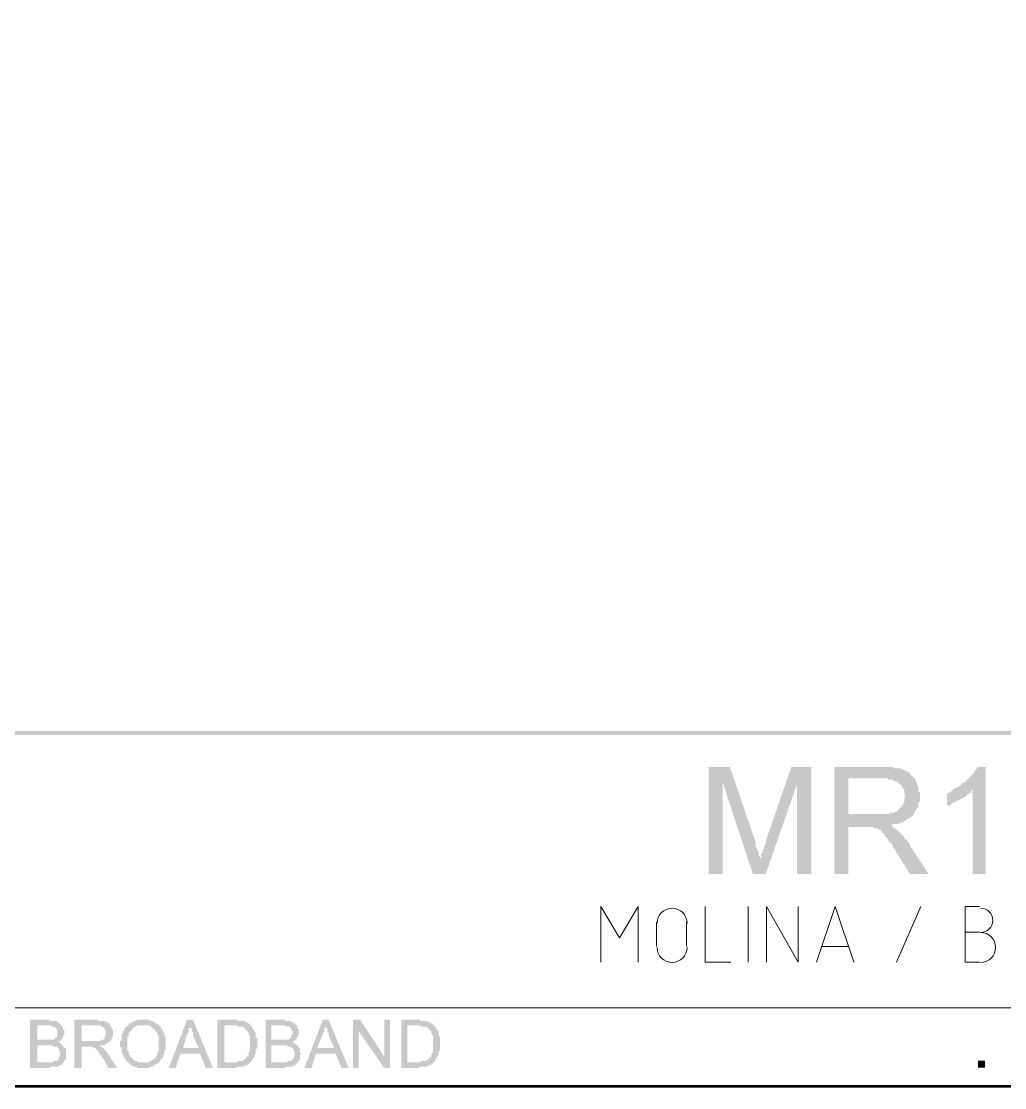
# Model space of a CAD drawing. Header units: millimetres. Extents: x 3.6 to 37.8, y 0.6 to 28.7.
# Drawn here: x 32.094 to 34.965, y 0.595 to 3.71 of the extents above; entities that cross this region are included whole.
import ezdxf

# ---------------------------------------------------------------- set-up
doc = ezdxf.new("R2010")
doc.units = ezdxf.units.MM
doc.layers.add('PDF_0', color=7, linetype='Continuous')

msp = doc.modelspace()

# ---------------------------------------------------------------- hatches: boundary and pattern name
at = {"layer": 'PDF_0', "true_color": 0x808080, "transparency": 33554559}
for points in [[(34.1009, 1.219), (34.1009, 1.5318), (34.1634, 1.5318), (34.2385, 1.3108), (34.2385, 1.3066), (34.2385, 1.2983), (34.2426, 1.2941), (34.2426, 1.2899), (34.2468, 1.2857), (34.2468, 1.2816), (34.2468, 1.2774), (34.2468, 1.2732), (34.251, 1.2691), (34.251, 1.2691), (34.251, 1.2649), (34.251, 1.2649), (34.251, 1.2649), (34.2552, 1.2691), (34.2552, 1.2732), (34.2552, 1.2774), (34.2593, 1.2816), (34.2593, 1.2857), (34.2593, 1.2899), (34.2635, 1.2941), (34.2635, 1.2983), (34.2635, 1.3024), (34.2677, 1.3066), (34.2677, 1.3149), (34.2677, 1.3149), (34.3427, 1.5318), (34.4011, 1.5318), (34.4011, 1.219), (34.3594, 1.219), (34.3594, 1.4817), (34.2677, 1.219), (34.2301, 1.219), (34.1426, 1.4859), (34.1426, 1.219)], [(34.9098, 1.219), (34.8723, 1.219), (34.8723, 1.4651), (34.8682, 1.4609), (34.8682, 1.4567), (34.864, 1.4567), (34.8598, 1.4525), (34.8556, 1.4525), (34.8556, 1.4484), (34.8515, 1.4442), (34.8473, 1.4442), (34.8431, 1.44), (34.839, 1.44), (34.8348, 1.4359), (34.8306, 1.4359), (34.8265, 1.4317), (34.8223, 1.4317), (34.8181, 1.4275), (34.8139, 1.4275), (34.8098, 1.4234), (34.8098, 1.4234), (34.8056, 1.4192), (34.8014, 1.4192), (34.7973, 1.4192), (34.7973, 1.4192), (34.7973, 1.4525), (34.8014, 1.4567), (34.8056, 1.4567), (34.8098, 1.4609), (34.8098, 1.4609), (34.8139, 1.4651), (34.8181, 1.4692), (34.8223, 1.4692), (34.8265, 1.4734), (34.8306, 1.4734), (34.8348, 1.4776), (34.839, 1.4776), (34.839, 1.4817), (34.8431, 1.4859), (34.8473, 1.4859), (34.8515, 1.4901), (34.8515, 1.4901), (34.8556, 1.4942), (34.8598, 1.4984), (34.864, 1.5026), (34.8682, 1.5067), (34.8682, 1.5067), (34.8723, 1.5109), (34.8765, 1.5151), (34.8765, 1.5193), (34.8807, 1.5234), (34.8807, 1.5234), (34.8848, 1.5276), (34.8848, 1.5318), (34.8848, 1.5318), (34.9098, 1.5318)], [(33.0625, 0.6519), (33.0625, 0.7937), (33.0834, 0.7937), (33.1543, 0.6853), (33.1543, 0.7937), (33.171, 0.7937), (33.171, 0.6519), (33.1543, 0.6519), (33.0792, 0.7603), (33.0792, 0.6519)]]:
    msp.add_hatch(color=8, dxfattribs=at).paths.add_polyline_path(points)
h = msp.add_hatch(color=8, dxfattribs=at)
h.paths.add_polyline_path([(34.4678, 1.219), (34.4678, 1.5318), (34.6054, 1.5318), (34.6096, 1.5318), (34.6179, 1.5318), (34.6221, 1.5318), (34.6263, 1.5318), (34.6305, 1.5318), (34.6346, 1.5318), (34.6388, 1.5318), (34.643, 1.5276), (34.6471, 1.5276), (34.6513, 1.5276), (34.6555, 1.5276), (34.6596, 1.5276), (34.6638, 1.5276), (34.668, 1.5234), (34.668, 1.5234), (34.6722, 1.5234), (34.6763, 1.5193), (34.6805, 1.5193), (34.6847, 1.5151), (34.6888, 1.5151), (34.6888, 1.5109), (34.693, 1.5067), (34.6972, 1.5026), (34.6972, 1.5026), (34.7013, 1.4984), (34.7055, 1.4942), (34.7055, 1.4901), (34.7097, 1.4859), (34.7097, 1.4817), (34.7097, 1.4776), (34.7139, 1.4734), (34.7139, 1.4692), (34.7139, 1.4651), (34.7139, 1.4609), (34.718, 1.4567), (34.718, 1.4525), (34.718, 1.4484), (34.718, 1.4484), (34.718, 1.44), (34.718, 1.4359), (34.718, 1.4317), (34.7139, 1.4275), (34.7139, 1.4234), (34.7139, 1.4192), (34.7139, 1.415), (34.7097, 1.4108), (34.7097, 1.4108), (34.7055, 1.4067), (34.7055, 1.4025), (34.7013, 1.3983), (34.7013, 1.3942), (34.6972, 1.39), (34.6972, 1.39), (34.693, 1.3858), (34.6888, 1.3858), (34.6888, 1.3817), (34.6847, 1.3817), (34.6805, 1.3775), (34.6763, 1.3775), (34.6722, 1.3733), (34.6722, 1.3733), (34.668, 1.3691), (34.6638, 1.3691), (34.6596, 1.3691), (34.6555, 1.365), (34.6513, 1.365), (34.6471, 1.365), (34.6388, 1.365), (34.6346, 1.3608), (34.6305, 1.3608), (34.6305, 1.3608), (34.6346, 1.3608), (34.6388, 1.3566), (34.643, 1.3525), (34.6471, 1.3525), (34.6471, 1.3483), (34.6513, 1.3483), (34.6555, 1.3441), (34.6555, 1.3441), (34.6596, 1.34), (34.6638, 1.3358), (34.6638, 1.3358), (34.668, 1.3316), (34.6722, 1.3274), (34.6722, 1.3233), (34.6763, 1.3191), (34.6805, 1.3191), (34.6805, 1.3149), (34.6847, 1.3108), (34.6888, 1.3066), (34.6888, 1.3024), (34.743, 1.219), (34.6888, 1.219), (34.6471, 1.2857), (34.6471, 1.2899), (34.643, 1.2941), (34.6388, 1.2983), (34.6388, 1.3024), (34.6346, 1.3066), (34.6346, 1.3108), (34.6305, 1.3108), (34.6263, 1.3149), (34.6263, 1.3191), (34.6221, 1.3233), (34.6221, 1.3233), (34.6179, 1.3274), (34.6179, 1.3274), (34.6138, 1.3316), (34.6138, 1.3358), (34.6096, 1.34), (34.6054, 1.34), (34.6054, 1.3441), (34.6013, 1.3483), (34.5971, 1.3483), (34.5929, 1.3525), (34.5888, 1.3525), (34.5846, 1.3525), (34.5804, 1.3566), (34.5804, 1.3566), (34.5762, 1.3566), (34.5721, 1.3566), (34.5679, 1.3566), (34.5637, 1.3566), (34.5596, 1.3566), (34.5554, 1.3566), (34.5095, 1.3566), (34.5095, 1.219)], flags=0)
h.paths.add_polyline_path([(34.5095, 1.3942), (34.5971, 1.3942), (34.6013, 1.3942), (34.6096, 1.3942), (34.6138, 1.3942), (34.6179, 1.3942), (34.6221, 1.3942), (34.6263, 1.3942), (34.6305, 1.3983), (34.6346, 1.3983), (34.6388, 1.3983), (34.6388, 1.3983), (34.643, 1.3983), (34.6471, 1.4025), (34.6513, 1.4025), (34.6555, 1.4067), (34.6555, 1.4067), (34.6596, 1.4108), (34.6638, 1.415), (34.6638, 1.4192), (34.668, 1.4192), (34.668, 1.4234), (34.6722, 1.4275), (34.6722, 1.4317), (34.6722, 1.4359), (34.6722, 1.44), (34.6722, 1.4442), (34.6763, 1.4484), (34.6722, 1.4525), (34.6722, 1.4567), (34.6722, 1.4609), (34.6722, 1.4651), (34.668, 1.4692), (34.668, 1.4692), (34.668, 1.4734), (34.6638, 1.4776), (34.6596, 1.4817), (34.6596, 1.4817), (34.6555, 1.4859), (34.6513, 1.4859), (34.6513, 1.4901), (34.6471, 1.4901), (34.643, 1.4901), (34.6388, 1.4942), (34.6346, 1.4942), (34.6305, 1.4942), (34.6263, 1.4942), (34.6221, 1.4984), (34.6179, 1.4984), (34.6096, 1.4984), (34.6054, 1.4984), (34.5095, 1.4984)], flags=0)
h = msp.add_hatch(color=8, dxfattribs=at)
h.paths.add_polyline_path([(32.1201, 0.6519), (32.1201, 0.7937), (32.1743, 0.7937), (32.1743, 0.7937), (32.1785, 0.7937), (32.1785, 0.7895), (32.1827, 0.7895), (32.1827, 0.7895), (32.1868, 0.7895), (32.1868, 0.7895), (32.191, 0.7895), (32.191, 0.7895), (32.1952, 0.7895), (32.1952, 0.7895), (32.1952, 0.7895), (32.1993, 0.7895), (32.1993, 0.7895), (32.1993, 0.7853), (32.2035, 0.7853), (32.2035, 0.7853), (32.2035, 0.7853), (32.2077, 0.7812), (32.2077, 0.7812), (32.2077, 0.7812), (32.2119, 0.777), (32.2119, 0.777), (32.2119, 0.777), (32.2119, 0.7728), (32.216, 0.7728), (32.216, 0.7728), (32.216, 0.7687), (32.216, 0.7687), (32.216, 0.7645), (32.2202, 0.7645), (32.2202, 0.7603), (32.2202, 0.7603), (32.2202, 0.7603), (32.2202, 0.7562), (32.2202, 0.7562), (32.2202, 0.7562), (32.2202, 0.752), (32.2202, 0.752), (32.2202, 0.7478), (32.216, 0.7478), (32.216, 0.7436), (32.216, 0.7436), (32.216, 0.7436), (32.216, 0.7395), (32.216, 0.7395), (32.2119, 0.7395), (32.2119, 0.7353), (32.2119, 0.7353), (32.2119, 0.7353), (32.2077, 0.7311), (32.2077, 0.7311), (32.2035, 0.7311), (32.2035, 0.7311), (32.2035, 0.727), (32.1993, 0.727), (32.1993, 0.727), (32.2035, 0.727), (32.2035, 0.727), (32.2077, 0.727), (32.2077, 0.7228), (32.2077, 0.7228), (32.2119, 0.7228), (32.2119, 0.7228), (32.2119, 0.7186), (32.216, 0.7186), (32.216, 0.7186), (32.216, 0.7145), (32.2202, 0.7145), (32.2202, 0.7145), (32.2202, 0.7145), (32.2202, 0.7103), (32.2202, 0.7103), (32.2244, 0.7103), (32.2244, 0.7061), (32.2244, 0.7061), (32.2244, 0.7019), (32.2244, 0.7019), (32.2244, 0.6978), (32.2244, 0.6978), (32.2244, 0.6936), (32.2244, 0.6936), (32.2244, 0.6936), (32.2244, 0.6894), (32.2244, 0.6894), (32.2244, 0.6853), (32.2244, 0.6853), (32.2244, 0.6811), (32.2244, 0.6811), (32.2244, 0.6769), (32.2244, 0.6769), (32.2202, 0.6769), (32.2202, 0.6728), (32.2202, 0.6728), (32.2202, 0.6686), (32.216, 0.6686), (32.216, 0.6686), (32.216, 0.6644), (32.2119, 0.6644), (32.2119, 0.6644), (32.2119, 0.6644), (32.2119, 0.6602), (32.2077, 0.6602), (32.2077, 0.6602), (32.2035, 0.6602), (32.2035, 0.6602), (32.2035, 0.6561), (32.1993, 0.6561), (32.1993, 0.6561), (32.1952, 0.6561), (32.1952, 0.6561), (32.1952, 0.6561), (32.191, 0.6561), (32.191, 0.6561), (32.1868, 0.6561), (32.1868, 0.6561), (32.1827, 0.6561), (32.1827, 0.6561), (32.1785, 0.6561), (32.1785, 0.6519), (32.1743, 0.6519), (32.1743, 0.6519)], flags=0)
h.paths.add_polyline_path([(32.141, 0.7353), (32.1702, 0.7353), (32.1743, 0.7353), (32.1743, 0.7353), (32.1785, 0.7353), (32.1785, 0.7353), (32.1827, 0.7353), (32.1827, 0.7353), (32.1827, 0.7353), (32.1868, 0.7353), (32.1868, 0.7353), (32.1868, 0.7353), (32.191, 0.7353), (32.191, 0.7353), (32.191, 0.7395), (32.1952, 0.7395), (32.1952, 0.7395), (32.1952, 0.7395), (32.1993, 0.7436), (32.1993, 0.7436), (32.1993, 0.7436), (32.1993, 0.7478), (32.1993, 0.7478), (32.1993, 0.752), (32.1993, 0.752), (32.1993, 0.7562), (32.1993, 0.7562), (32.1993, 0.7603), (32.1993, 0.7603), (32.1993, 0.7603), (32.1993, 0.7645), (32.1993, 0.7645), (32.1993, 0.7645), (32.1952, 0.7687), (32.1952, 0.7687), (32.1952, 0.7687), (32.191, 0.7728), (32.191, 0.7728), (32.191, 0.7728), (32.1868, 0.7728), (32.1868, 0.7728), (32.1868, 0.7728), (32.1827, 0.7728), (32.1827, 0.7728), (32.1827, 0.7728), (32.1785, 0.777), (32.1785, 0.777), (32.1743, 0.777), (32.1743, 0.777), (32.1702, 0.777), (32.166, 0.777), (32.141, 0.777)], flags=0)
h.paths.add_polyline_path([(32.141, 0.6686), (32.1743, 0.6686), (32.1785, 0.6686), (32.1785, 0.6686), (32.1827, 0.6686), (32.1827, 0.6686), (32.1868, 0.6686), (32.1868, 0.6728), (32.1868, 0.6728), (32.1868, 0.6728), (32.191, 0.6728), (32.191, 0.6728), (32.1952, 0.6728), (32.1952, 0.6728), (32.1993, 0.6728), (32.1993, 0.6769), (32.1993, 0.6769), (32.2035, 0.6769), (32.2035, 0.6811), (32.2035, 0.6811), (32.2035, 0.6811), (32.2035, 0.6853), (32.2077, 0.6853), (32.2077, 0.6894), (32.2077, 0.6894), (32.2077, 0.6894), (32.2077, 0.6936), (32.2077, 0.6936), (32.2077, 0.6978), (32.2077, 0.6978), (32.2077, 0.6978), (32.2077, 0.7019), (32.2035, 0.7019), (32.2035, 0.7061), (32.2035, 0.7061), (32.2035, 0.7061), (32.2035, 0.7103), (32.1993, 0.7103), (32.1993, 0.7103), (32.1993, 0.7145), (32.1952, 0.7145), (32.1952, 0.7145), (32.191, 0.7145), (32.191, 0.7145), (32.191, 0.7145), (32.191, 0.7145), (32.1868, 0.7145), (32.1868, 0.7186), (32.1827, 0.7186), (32.1827, 0.7186), (32.1785, 0.7186), (32.1785, 0.7186), (32.1743, 0.7186), (32.1743, 0.7186), (32.1702, 0.7186), (32.141, 0.7186)], flags=0)
h = msp.add_hatch(color=8, dxfattribs=at)
h.paths.add_polyline_path([(32.2494, 0.6519), (32.2494, 0.7937), (32.3119, 0.7937), (32.3161, 0.7937), (32.3161, 0.7937), (32.3203, 0.7895), (32.3203, 0.7895), (32.3244, 0.7895), (32.3244, 0.7895), (32.3286, 0.7895), (32.3286, 0.7895), (32.3328, 0.7895), (32.3328, 0.7895), (32.337, 0.7895), (32.337, 0.7895), (32.337, 0.7895), (32.3411, 0.7895), (32.3411, 0.7895), (32.3411, 0.7853), (32.3453, 0.7853), (32.3453, 0.7853), (32.3453, 0.7853), (32.3495, 0.7853), (32.3495, 0.7812), (32.3495, 0.7812), (32.3536, 0.7812), (32.3536, 0.777), (32.3536, 0.777), (32.3536, 0.7728), (32.3578, 0.7728), (32.3578, 0.7728), (32.3578, 0.7687), (32.3578, 0.7687), (32.3578, 0.7645), (32.362, 0.7645), (32.362, 0.7645), (32.362, 0.7603), (32.362, 0.7603), (32.362, 0.7562), (32.362, 0.7562), (32.362, 0.7562), (32.362, 0.752), (32.362, 0.752), (32.362, 0.7478), (32.362, 0.7478), (32.362, 0.7436), (32.3578, 0.7436), (32.3578, 0.7395), (32.3578, 0.7395), (32.3578, 0.7395), (32.3578, 0.7353), (32.3578, 0.7353), (32.3536, 0.7311), (32.3536, 0.7311), (32.3536, 0.7311), (32.3536, 0.7311), (32.3495, 0.727), (32.3495, 0.727), (32.3495, 0.727), (32.3453, 0.727), (32.3453, 0.7228), (32.3453, 0.7228), (32.3411, 0.7228), (32.3411, 0.7228), (32.3411, 0.7228), (32.337, 0.7186), (32.337, 0.7186), (32.3328, 0.7186), (32.3328, 0.7186), (32.3286, 0.7186), (32.3286, 0.7186), (32.3244, 0.7186), (32.3244, 0.7186), (32.3244, 0.7186), (32.3244, 0.7145), (32.3286, 0.7145), (32.3286, 0.7145), (32.3286, 0.7145), (32.3328, 0.7103), (32.3328, 0.7103), (32.3328, 0.7103), (32.337, 0.7103), (32.337, 0.7061), (32.337, 0.7061), (32.337, 0.7061), (32.3411, 0.7019), (32.3411, 0.7019), (32.3411, 0.7019), (32.3453, 0.6978), (32.3453, 0.6978), (32.3453, 0.6936), (32.3453, 0.6936), (32.3495, 0.6936), (32.3495, 0.6894), (32.3745, 0.6519), (32.3495, 0.6519), (32.3328, 0.6811), (32.3286, 0.6853), (32.3286, 0.6853), (32.3286, 0.6894), (32.3244, 0.6894), (32.3244, 0.6936), (32.3244, 0.6936), (32.3244, 0.6936), (32.3203, 0.6978), (32.3203, 0.6978), (32.3203, 0.6978), (32.3203, 0.7019), (32.3203, 0.7019), (32.3161, 0.7019), (32.3161, 0.7061), (32.3161, 0.7061), (32.3119, 0.7061), (32.3119, 0.7103), (32.3119, 0.7103), (32.3078, 0.7103), (32.3078, 0.7103), (32.3036, 0.7145), (32.3036, 0.7145), (32.3036, 0.7145), (32.2994, 0.7145), (32.2994, 0.7145), (32.2994, 0.7145), (32.2953, 0.7145), (32.2953, 0.7145), (32.2911, 0.7145), (32.2911, 0.7145), (32.2702, 0.7145), (32.2702, 0.6519)], flags=0)
h.paths.add_polyline_path([(32.2702, 0.7311), (32.3078, 0.7311), (32.3119, 0.7311), (32.3119, 0.7311), (32.3161, 0.7311), (32.3161, 0.7311), (32.3203, 0.7311), (32.3203, 0.7311), (32.3244, 0.7311), (32.3244, 0.7311), (32.3244, 0.7311), (32.3286, 0.7353), (32.3286, 0.7353), (32.3286, 0.7353), (32.3328, 0.7353), (32.3328, 0.7353), (32.337, 0.7353), (32.337, 0.7395), (32.337, 0.7395), (32.337, 0.7395), (32.337, 0.7436), (32.3411, 0.7436), (32.3411, 0.7436), (32.3411, 0.7478), (32.3411, 0.7478), (32.3411, 0.752), (32.3411, 0.752), (32.3411, 0.7562), (32.3411, 0.7562), (32.3411, 0.7562), (32.3411, 0.7603), (32.3411, 0.7603), (32.3411, 0.7645), (32.3411, 0.7645), (32.337, 0.7645), (32.337, 0.7687), (32.337, 0.7687), (32.337, 0.7687), (32.3328, 0.7728), (32.3328, 0.7728), (32.3328, 0.7728), (32.3286, 0.7728), (32.3286, 0.7728), (32.3286, 0.7728), (32.3244, 0.777), (32.3244, 0.777), (32.3203, 0.777), (32.3203, 0.777), (32.3161, 0.777), (32.3161, 0.777), (32.3119, 0.777), (32.2702, 0.777)], flags=0)
h = msp.add_hatch(color=8, dxfattribs=at)
h.paths.add_polyline_path([(32.3828, 0.7228), (32.3828, 0.7228), (32.3828, 0.727), (32.3828, 0.727), (32.3828, 0.7311), (32.387, 0.7311), (32.387, 0.7353), (32.387, 0.7353), (32.387, 0.7395), (32.387, 0.7395), (32.387, 0.7436), (32.387, 0.7436), (32.387, 0.7436), (32.387, 0.7478), (32.387, 0.7478), (32.387, 0.752), (32.3912, 0.752), (32.3912, 0.7562), (32.3912, 0.7562), (32.3912, 0.7562), (32.3912, 0.7603), (32.3912, 0.7603), (32.3953, 0.7603), (32.3953, 0.7645), (32.3953, 0.7645), (32.3953, 0.7687), (32.3995, 0.7687), (32.3995, 0.7687), (32.3995, 0.7728), (32.3995, 0.7728), (32.4037, 0.7728), (32.4037, 0.7728), (32.4037, 0.777), (32.4037, 0.777), (32.4078, 0.777), (32.4078, 0.7812), (32.4078, 0.7812), (32.412, 0.7812), (32.412, 0.7812), (32.4162, 0.7853), (32.4162, 0.7853), (32.4162, 0.7853), (32.4204, 0.7853), (32.4204, 0.7895), (32.4204, 0.7895), (32.4245, 0.7895), (32.4245, 0.7895), (32.4287, 0.7895), (32.4287, 0.7895), (32.4329, 0.7937), (32.4329, 0.7937), (32.4329, 0.7937), (32.437, 0.7937), (32.437, 0.7937), (32.4412, 0.7937), (32.4412, 0.7937), (32.4454, 0.7937), (32.4454, 0.7937), (32.4495, 0.7937), (32.4495, 0.7937), (32.4495, 0.7937), (32.4537, 0.7937), (32.4537, 0.7937), (32.4579, 0.7937), (32.4579, 0.7937), (32.4621, 0.7937), (32.4621, 0.7937), (32.4621, 0.7937), (32.4662, 0.7937), (32.4662, 0.7937), (32.4704, 0.7895), (32.4704, 0.7895), (32.4746, 0.7895), (32.4746, 0.7895), (32.4787, 0.7895), (32.4787, 0.7895), (32.4787, 0.7895), (32.4829, 0.7853), (32.4829, 0.7853), (32.4829, 0.7853), (32.4871, 0.7853), (32.4871, 0.7812), (32.4912, 0.7812), (32.4912, 0.7812), (32.4912, 0.7812), (32.4954, 0.777), (32.4954, 0.777), (32.4954, 0.777), (32.4996, 0.7728), (32.4996, 0.7728), (32.4996, 0.7728), (32.5038, 0.7687), (32.5038, 0.7687), (32.5038, 0.7687), (32.5038, 0.7645), (32.5079, 0.7645), (32.5079, 0.7603), (32.5079, 0.7603), (32.5079, 0.7603), (32.5079, 0.7562), (32.5079, 0.7562), (32.5121, 0.7562), (32.5121, 0.752), (32.5121, 0.752), (32.5121, 0.7478), (32.5121, 0.7478), (32.5121, 0.7478), (32.5121, 0.7436), (32.5163, 0.7436), (32.5163, 0.7395), (32.5163, 0.7395), (32.5163, 0.7353), (32.5163, 0.7353), (32.5163, 0.7311), (32.5163, 0.7311), (32.5163, 0.727), (32.5163, 0.727), (32.5163, 0.7228), (32.5163, 0.7228), (32.5163, 0.7186), (32.5163, 0.7186), (32.5163, 0.7145), (32.5163, 0.7145), (32.5163, 0.7145), (32.5163, 0.7103), (32.5163, 0.7103), (32.5163, 0.7061), (32.5163, 0.7061), (32.5121, 0.702), (32.5121, 0.702), (32.5121, 0.6978), (32.5121, 0.6978), (32.5121, 0.6978), (32.5121, 0.6936), (32.5121, 0.6936), (32.5121, 0.6894), (32.5079, 0.6894), (32.5079, 0.6853), (32.5079, 0.6853), (32.5079, 0.6853), (32.5079, 0.6853), (32.5079, 0.6811), (32.5038, 0.6811), (32.5038, 0.6769), (32.5038, 0.6769), (32.4996, 0.6769), (32.4996, 0.6728), (32.4996, 0.6728), (32.4996, 0.6728), (32.4954, 0.6686), (32.4954, 0.6686), (32.4954, 0.6686), (32.4912, 0.6644), (32.4912, 0.6644), (32.4912, 0.6644), (32.4871, 0.6644), (32.4871, 0.6603), (32.4829, 0.6603), (32.4829, 0.6603), (32.4829, 0.6603), (32.4787, 0.6603), (32.4787, 0.6561), (32.4787, 0.6561), (32.4746, 0.6561), (32.4746, 0.6561), (32.4704, 0.6561), (32.4704, 0.6561), (32.4662, 0.6519), (32.4662, 0.6519), (32.4662, 0.6519), (32.4621, 0.6519), (32.4621, 0.6519), (32.4579, 0.6519), (32.4579, 0.6519), (32.4537, 0.6519), (32.4537, 0.6519), (32.4495, 0.6519), (32.4495, 0.6519), (32.4495, 0.6519), (32.4454, 0.6519), (32.4454, 0.6519), (32.4412, 0.6519), (32.4412, 0.6519), (32.437, 0.6519), (32.437, 0.6519), (32.4329, 0.6519), (32.4329, 0.6519), (32.4329, 0.6561), (32.4287, 0.6561), (32.4287, 0.6561), (32.4245, 0.6561), (32.4245, 0.6561), (32.4204, 0.6561), (32.4204, 0.6561), (32.4204, 0.6603), (32.4162, 0.6603), (32.4162, 0.6603), (32.4162, 0.6603), (32.412, 0.6603), (32.412, 0.6644), (32.412, 0.6644), (32.4078, 0.6644), (32.4078, 0.6686), (32.4078, 0.6686), (32.4037, 0.6686), (32.4037, 0.6686), (32.4037, 0.6728), (32.3995, 0.6728), (32.3995, 0.6728), (32.3995, 0.6769), (32.3995, 0.6769), (32.3953, 0.6811), (32.3953, 0.6811), (32.3953, 0.6811), (32.3953, 0.6853), (32.3912, 0.6853), (32.3912, 0.6853), (32.3912, 0.6894), (32.3912, 0.6894), (32.3912, 0.6936), (32.3912, 0.6936), (32.387, 0.6936), (32.387, 0.6978), (32.387, 0.6978), (32.387, 0.702), (32.387, 0.702), (32.387, 0.7061), (32.387, 0.7061), (32.387, 0.7103), (32.387, 0.7103), (32.387, 0.7103), (32.3828, 0.7145), (32.3828, 0.7145), (32.3828, 0.7186), (32.3828, 0.7186), (32.3828, 0.7228)], flags=0)
h.paths.add_polyline_path([(32.4037, 0.7228), (32.4037, 0.7186), (32.4037, 0.7145), (32.4037, 0.7145), (32.4037, 0.7103), (32.4037, 0.7103), (32.4037, 0.7103), (32.4037, 0.7061), (32.4037, 0.7061), (32.4037, 0.702), (32.4078, 0.702), (32.4078, 0.6978), (32.4078, 0.6978), (32.4078, 0.6936), (32.4078, 0.6936), (32.4078, 0.6936), (32.412, 0.6894), (32.412, 0.6894), (32.412, 0.6894), (32.412, 0.6853), (32.412, 0.6853), (32.4162, 0.6853), (32.4162, 0.6811), (32.4162, 0.6811), (32.4162, 0.6811), (32.4204, 0.6769), (32.4204, 0.6769), (32.4204, 0.6769), (32.4245, 0.6769), (32.4245, 0.6728), (32.4287, 0.6728), (32.4287, 0.6728), (32.4287, 0.6728), (32.4329, 0.6728), (32.4329, 0.6686), (32.437, 0.6686), (32.437, 0.6686), (32.437, 0.6686), (32.4412, 0.6686), (32.4412, 0.6686), (32.4454, 0.6686), (32.4454, 0.6686), (32.4495, 0.6686), (32.4495, 0.6686), (32.4495, 0.6686), (32.4537, 0.6686), (32.4537, 0.6686), (32.4579, 0.6686), (32.4579, 0.6686), (32.4621, 0.6686), (32.4621, 0.6686), (32.4621, 0.6686), (32.4662, 0.6686), (32.4662, 0.6686), (32.4704, 0.6728), (32.4704, 0.6728), (32.4704, 0.6728), (32.4746, 0.6728), (32.4746, 0.6728), (32.4787, 0.6769), (32.4787, 0.6769), (32.4787, 0.6769), (32.4829, 0.6769), (32.4829, 0.6811), (32.4829, 0.6811), (32.4829, 0.6811), (32.4871, 0.6811), (32.4871, 0.6853), (32.4871, 0.6853), (32.4871, 0.6853), (32.4912, 0.6894), (32.4912, 0.6894), (32.4912, 0.6894), (32.4912, 0.6936), (32.4912, 0.6936), (32.4912, 0.6978), (32.4954, 0.6978), (32.4954, 0.6978), (32.4954, 0.702), (32.4954, 0.702), (32.4954, 0.7061), (32.4954, 0.7061), (32.4954, 0.7103), (32.4954, 0.7103), (32.4954, 0.7145), (32.4954, 0.7145), (32.4954, 0.7186), (32.4954, 0.7186), (32.4954, 0.7228), (32.4954, 0.7228), (32.4954, 0.7228), (32.4954, 0.727), (32.4954, 0.727), (32.4954, 0.7311), (32.4954, 0.7311), (32.4954, 0.7353), (32.4954, 0.7353), (32.4954, 0.7395), (32.4954, 0.7395), (32.4954, 0.7436), (32.4954, 0.7436), (32.4954, 0.7478), (32.4954, 0.7478), (32.4912, 0.7478), (32.4912, 0.752), (32.4912, 0.752), (32.4912, 0.752), (32.4912, 0.7562), (32.4871, 0.7562), (32.4871, 0.7603), (32.4871, 0.7603), (32.4871, 0.7603), (32.4829, 0.7645), (32.4829, 0.7645), (32.4829, 0.7645), (32.4787, 0.7687), (32.4787, 0.7687), (32.4787, 0.7687), (32.4746, 0.7728), (32.4746, 0.7728), (32.4746, 0.7728), (32.4704, 0.7728), (32.4704, 0.7728), (32.4704, 0.777), (32.4662, 0.777), (32.4662, 0.777), (32.4621, 0.777), (32.4621, 0.777), (32.4579, 0.777), (32.4579, 0.777), (32.4537, 0.777), (32.4537, 0.777), (32.4537, 0.777), (32.4495, 0.777), (32.4495, 0.777), (32.4454, 0.777), (32.4454, 0.777), (32.4412, 0.777), (32.4412, 0.777), (32.4412, 0.777), (32.437, 0.777), (32.437, 0.777), (32.4329, 0.777), (32.4329, 0.777), (32.4287, 0.7728), (32.4287, 0.7728), (32.4287, 0.7728), (32.4245, 0.7728), (32.4245, 0.7687), (32.4204, 0.7687), (32.4204, 0.7687), (32.4204, 0.7687), (32.4162, 0.7645), (32.4162, 0.7645), (32.4162, 0.7645), (32.4162, 0.7645), (32.4162, 0.7603), (32.412, 0.7603), (32.412, 0.7603), (32.412, 0.7562), (32.412, 0.7562), (32.4078, 0.7562), (32.4078, 0.752), (32.4078, 0.752), (32.4078, 0.752), (32.4078, 0.7478), (32.4078, 0.7478), (32.4078, 0.7436), (32.4037, 0.7436), (32.4037, 0.7395), (32.4037, 0.7395), (32.4037, 0.7395), (32.4037, 0.7353), (32.4037, 0.7353), (32.4037, 0.7311), (32.4037, 0.727), (32.4037, 0.727), (32.4037, 0.7228), (32.4037, 0.7228), (32.4037, 0.7228)], flags=0)
h = msp.add_hatch(color=8, dxfattribs=at)
h.paths.add_polyline_path([(32.5246, 0.6519), (32.5788, 0.7937), (32.5955, 0.7937), (32.6539, 0.6519), (32.633, 0.6519), (32.6163, 0.6936), (32.558, 0.6936), (32.5455, 0.6519)], flags=0)
h.paths.add_polyline_path([(32.5663, 0.7103), (32.6122, 0.7103), (32.5955, 0.7478), (32.5955, 0.752), (32.5955, 0.752), (32.5955, 0.7562), (32.5955, 0.7562), (32.5913, 0.7603), (32.5913, 0.7603), (32.5913, 0.7645), (32.5913, 0.7645), (32.5913, 0.7687), (32.5913, 0.7687), (32.5872, 0.7687), (32.5872, 0.7728), (32.5872, 0.7728), (32.5872, 0.7728), (32.5872, 0.777), (32.5872, 0.777), (32.5872, 0.777), (32.5872, 0.7728), (32.5872, 0.7728), (32.5872, 0.7687), (32.583, 0.7687), (32.583, 0.7645), (32.583, 0.7645), (32.583, 0.7603), (32.583, 0.7603), (32.583, 0.7603), (32.583, 0.7562), (32.583, 0.7562), (32.5788, 0.752), (32.5788, 0.752), (32.5788, 0.752)], flags=0)
h = msp.add_hatch(color=8, dxfattribs=at)
h.paths.add_polyline_path([(32.6664, 0.6519), (32.6664, 0.7937), (32.7164, 0.7937), (32.7164, 0.7937), (32.7206, 0.7937), (32.7248, 0.7937), (32.7248, 0.7895), (32.7289, 0.7895), (32.7289, 0.7895), (32.7289, 0.7895), (32.7331, 0.7895), (32.7331, 0.7895), (32.7373, 0.7895), (32.7373, 0.7895), (32.7373, 0.7895), (32.7414, 0.7895), (32.7414, 0.7895), (32.7456, 0.7895), (32.7456, 0.7895), (32.7498, 0.7853), (32.7498, 0.7853), (32.7498, 0.7853), (32.754, 0.7853), (32.754, 0.7853), (32.7581, 0.7812), (32.7581, 0.7812), (32.7581, 0.7812), (32.7623, 0.7812), (32.7623, 0.777), (32.7623, 0.777), (32.7665, 0.777), (32.7665, 0.7728), (32.7665, 0.7728), (32.7665, 0.7728), (32.7706, 0.7687), (32.7706, 0.7687), (32.7706, 0.7687), (32.7706, 0.7645), (32.7748, 0.7645), (32.7748, 0.7603), (32.7748, 0.7603), (32.7748, 0.7603), (32.7748, 0.7562), (32.7748, 0.7562), (32.779, 0.7562), (32.779, 0.752), (32.779, 0.752), (32.779, 0.7478), (32.779, 0.7478), (32.779, 0.7478), (32.779, 0.7436), (32.779, 0.7436), (32.779, 0.7395), (32.7831, 0.7395), (32.7831, 0.7353), (32.7831, 0.7353), (32.7831, 0.7311), (32.7831, 0.7311), (32.7831, 0.727), (32.7831, 0.727), (32.7831, 0.7228), (32.7831, 0.7228), (32.7831, 0.7228), (32.7831, 0.7186), (32.7831, 0.7186), (32.7831, 0.7145), (32.7831, 0.7145), (32.7831, 0.7103), (32.7831, 0.7103), (32.779, 0.7061), (32.779, 0.7061), (32.779, 0.7019), (32.779, 0.7019), (32.779, 0.7019), (32.779, 0.6978), (32.779, 0.6978), (32.779, 0.6978), (32.779, 0.6936), (32.779, 0.6936), (32.7748, 0.6894), (32.7748, 0.6894), (32.7748, 0.6853), (32.7748, 0.6853), (32.7748, 0.6811), (32.7706, 0.6811), (32.7706, 0.6811), (32.7706, 0.6769), (32.7706, 0.6769), (32.7706, 0.6769), (32.7665, 0.6728), (32.7665, 0.6728), (32.7665, 0.6728), (32.7623, 0.6686), (32.7623, 0.6686), (32.7623, 0.6686), (32.7581, 0.6644), (32.7581, 0.6644), (32.7581, 0.6644), (32.7581, 0.6644), (32.754, 0.6602), (32.754, 0.6602), (32.7498, 0.6602), (32.7498, 0.6602), (32.7498, 0.6602), (32.7456, 0.6602), (32.7456, 0.6561), (32.7414, 0.6561), (32.7414, 0.6561), (32.7414, 0.6561), (32.7373, 0.6561), (32.7373, 0.6561), (32.7331, 0.6561), (32.7331, 0.6561), (32.7331, 0.6561), (32.7289, 0.6561), (32.7289, 0.6561), (32.7248, 0.6561), (32.7248, 0.6561), (32.7206, 0.6519), (32.7206, 0.6519), (32.7164, 0.6519)], flags=0)
h.paths.add_polyline_path([(32.6872, 0.6686), (32.7164, 0.6686), (32.7164, 0.6686), (32.7206, 0.6686), (32.7206, 0.6686), (32.7248, 0.6686), (32.7248, 0.6728), (32.7289, 0.6728), (32.7289, 0.6728), (32.7331, 0.6728), (32.7331, 0.6728), (32.7373, 0.6728), (32.7373, 0.6728), (32.7373, 0.6728), (32.7373, 0.6728), (32.7414, 0.6728), (32.7414, 0.6769), (32.7456, 0.6769), (32.7456, 0.6769), (32.7456, 0.6769), (32.7498, 0.6811), (32.7498, 0.6811), (32.7498, 0.6811), (32.7498, 0.6811), (32.754, 0.6853), (32.754, 0.6853), (32.754, 0.6853), (32.754, 0.6894), (32.7581, 0.6894), (32.7581, 0.6936), (32.7581, 0.6936), (32.7581, 0.6978), (32.7581, 0.6978), (32.7581, 0.6978), (32.7623, 0.7019), (32.7623, 0.7019), (32.7623, 0.7019), (32.7623, 0.7061), (32.7623, 0.7061), (32.7623, 0.7103), (32.7623, 0.7103), (32.7623, 0.7145), (32.7623, 0.7145), (32.7623, 0.7186), (32.7623, 0.7186), (32.7623, 0.7228), (32.7623, 0.7228), (32.7623, 0.727), (32.7623, 0.727), (32.7623, 0.7311), (32.7623, 0.7311), (32.7623, 0.7353), (32.7623, 0.7353), (32.7623, 0.7395), (32.7623, 0.7395), (32.7623, 0.7436), (32.7623, 0.7436), (32.7623, 0.7478), (32.7581, 0.7478), (32.7581, 0.7478), (32.7581, 0.752), (32.7581, 0.752), (32.7581, 0.7562), (32.7581, 0.7562), (32.7581, 0.7562), (32.7581, 0.7562), (32.754, 0.7603), (32.754, 0.7603), (32.754, 0.7603), (32.7498, 0.7645), (32.7498, 0.7645), (32.7498, 0.7645), (32.7456, 0.7687), (32.7456, 0.7687), (32.7456, 0.7687), (32.7414, 0.7728), (32.7414, 0.7728), (32.7414, 0.7728), (32.7373, 0.7728), (32.7373, 0.7728), (32.7373, 0.7728), (32.7331, 0.7728), (32.7331, 0.7728), (32.7331, 0.7728), (32.7289, 0.7728), (32.7289, 0.7728), (32.7248, 0.777), (32.7248, 0.777), (32.7206, 0.777), (32.7206, 0.777), (32.7164, 0.777), (32.7164, 0.777), (32.6872, 0.777)], flags=0)
h = msp.add_hatch(color=8, dxfattribs=at)
h.paths.add_polyline_path([(32.8082, 0.6519), (32.8082, 0.7937), (32.8582, 0.7937), (32.8624, 0.7937), (32.8624, 0.7937), (32.8665, 0.7895), (32.8665, 0.7895), (32.8707, 0.7895), (32.8707, 0.7895), (32.8749, 0.7895), (32.8749, 0.7895), (32.8749, 0.7895), (32.8791, 0.7895), (32.8791, 0.7895), (32.8832, 0.7895), (32.8832, 0.7895), (32.8832, 0.7895), (32.8832, 0.7853), (32.8874, 0.7853), (32.8874, 0.7853), (32.8916, 0.7853), (32.8916, 0.7812), (32.8916, 0.7812), (32.8957, 0.7812), (32.8957, 0.777), (32.8957, 0.777), (32.8999, 0.777), (32.8999, 0.7728), (32.8999, 0.7728), (32.8999, 0.7728), (32.8999, 0.7687), (32.8999, 0.7687), (32.9041, 0.7645), (32.9041, 0.7645), (32.9041, 0.7603), (32.9041, 0.7603), (32.9041, 0.7603), (32.9041, 0.7562), (32.9041, 0.7562), (32.9041, 0.7562), (32.9041, 0.752), (32.9041, 0.752), (32.9041, 0.7478), (32.9041, 0.7478), (32.8999, 0.7436), (32.8999, 0.7436), (32.8999, 0.7436), (32.8999, 0.7395), (32.8999, 0.7395), (32.8999, 0.7395), (32.8957, 0.7353), (32.8957, 0.7353), (32.8957, 0.7353), (32.8916, 0.7311), (32.8916, 0.7311), (32.8916, 0.7311), (32.8874, 0.7311), (32.8874, 0.727), (32.8832, 0.727), (32.8832, 0.727), (32.8874, 0.727), (32.8874, 0.727), (32.8916, 0.727), (32.8916, 0.7228), (32.8957, 0.7228), (32.8957, 0.7228), (32.8957, 0.7228), (32.8999, 0.7186), (32.8999, 0.7186), (32.8999, 0.7186), (32.9041, 0.7145), (32.9041, 0.7145), (32.9041, 0.7145), (32.9041, 0.7145), (32.9041, 0.7103), (32.9082, 0.7103), (32.9082, 0.7103), (32.9082, 0.7061), (32.9082, 0.7061), (32.9082, 0.7019), (32.9082, 0.7019), (32.9082, 0.6978), (32.9082, 0.6978), (32.9124, 0.6936), (32.9124, 0.6936), (32.9124, 0.6936), (32.9082, 0.6894), (32.9082, 0.6894), (32.9082, 0.6853), (32.9082, 0.6853), (32.9082, 0.6811), (32.9082, 0.6811), (32.9082, 0.6769), (32.9082, 0.6769), (32.9082, 0.6769), (32.9041, 0.6728), (32.9041, 0.6728), (32.9041, 0.6686), (32.9041, 0.6686), (32.8999, 0.6686), (32.8999, 0.6644), (32.8999, 0.6644), (32.8957, 0.6644), (32.8957, 0.6644), (32.8957, 0.6602), (32.8916, 0.6602), (32.8916, 0.6602), (32.8916, 0.6602), (32.8874, 0.6602), (32.8874, 0.6561), (32.8832, 0.6561), (32.8832, 0.6561), (32.8832, 0.6561), (32.8791, 0.6561), (32.8791, 0.6561), (32.8749, 0.6561), (32.8749, 0.6561), (32.8707, 0.6561), (32.8707, 0.6561), (32.8707, 0.6561), (32.8665, 0.6561), (32.8665, 0.6561), (32.8624, 0.6519), (32.8624, 0.6519), (32.8582, 0.6519)], flags=0)
h.paths.add_polyline_path([(32.8248, 0.7353), (32.854, 0.7353), (32.8582, 0.7353), (32.8582, 0.7353), (32.8624, 0.7353), (32.8624, 0.7353), (32.8665, 0.7353), (32.8665, 0.7353), (32.8707, 0.7353), (32.8707, 0.7353), (32.8707, 0.7353), (32.8707, 0.7353), (32.8749, 0.7353), (32.8749, 0.7353), (32.8791, 0.7395), (32.8791, 0.7395), (32.8791, 0.7395), (32.8832, 0.7395), (32.8832, 0.7436), (32.8832, 0.7436), (32.8832, 0.7436), (32.8832, 0.7478), (32.8832, 0.7478), (32.8874, 0.752), (32.8874, 0.752), (32.8874, 0.7562), (32.8874, 0.7562), (32.8874, 0.7603), (32.8832, 0.7603), (32.8832, 0.7603), (32.8832, 0.7645), (32.8832, 0.7645), (32.8832, 0.7645), (32.8832, 0.7687), (32.8791, 0.7687), (32.8791, 0.7687), (32.8791, 0.7728), (32.8749, 0.7728), (32.8749, 0.7728), (32.8749, 0.7728), (32.8707, 0.7728), (32.8707, 0.7728), (32.8707, 0.7728), (32.8665, 0.7728), (32.8665, 0.7728), (32.8624, 0.777), (32.8624, 0.777), (32.8582, 0.777), (32.8582, 0.777), (32.854, 0.777), (32.854, 0.777), (32.8248, 0.777)], flags=0)
h.paths.add_polyline_path([(32.8248, 0.6686), (32.8582, 0.6686), (32.8624, 0.6686), (32.8624, 0.6686), (32.8665, 0.6686), (32.8665, 0.6686), (32.8707, 0.6686), (32.8707, 0.6728), (32.8707, 0.6728), (32.8749, 0.6728), (32.8749, 0.6728), (32.8791, 0.6728), (32.8791, 0.6728), (32.8791, 0.6728), (32.8832, 0.6728), (32.8832, 0.6769), (32.8832, 0.6769), (32.8874, 0.6769), (32.8874, 0.6811), (32.8874, 0.6811), (32.8874, 0.6811), (32.8916, 0.6853), (32.8916, 0.6853), (32.8916, 0.6894), (32.8916, 0.6894), (32.8916, 0.6894), (32.8916, 0.6936), (32.8916, 0.6936), (32.8916, 0.6978), (32.8916, 0.6978), (32.8916, 0.6978), (32.8916, 0.7019), (32.8916, 0.7019), (32.8874, 0.7061), (32.8874, 0.7061), (32.8874, 0.7061), (32.8874, 0.7103), (32.8832, 0.7103), (32.8832, 0.7103), (32.8832, 0.7145), (32.8791, 0.7145), (32.8791, 0.7145), (32.8791, 0.7145), (32.8749, 0.7145), (32.8749, 0.7145), (32.8749, 0.7145), (32.8707, 0.7145), (32.8707, 0.7186), (32.8707, 0.7186), (32.8665, 0.7186), (32.8665, 0.7186), (32.8624, 0.7186), (32.8624, 0.7186), (32.8582, 0.7186), (32.8582, 0.7186), (32.8248, 0.7186)], flags=0)
h = msp.add_hatch(color=8, dxfattribs=at)
h.paths.add_polyline_path([(32.9208, 0.6519), (32.975, 0.7937), (32.9916, 0.7937), (33.05, 0.6519), (33.0292, 0.6519), (33.0125, 0.6936), (32.9541, 0.6936), (32.9416, 0.6519)], flags=0)
h.paths.add_polyline_path([(32.9583, 0.7103), (33.0083, 0.7103), (32.9916, 0.7478), (32.9916, 0.752), (32.9916, 0.752), (32.9916, 0.7562), (32.9875, 0.7562), (32.9875, 0.7603), (32.9875, 0.7603), (32.9875, 0.7645), (32.9875, 0.7645), (32.9875, 0.7687), (32.9875, 0.7687), (32.9833, 0.7687), (32.9833, 0.7728), (32.9833, 0.7728), (32.9833, 0.7728), (32.9833, 0.777), (32.9833, 0.777), (32.9833, 0.777), (32.9833, 0.7728), (32.9833, 0.7728), (32.9791, 0.7687), (32.9791, 0.7687), (32.9791, 0.7645), (32.9791, 0.7645), (32.9791, 0.7603), (32.9791, 0.7603), (32.9791, 0.7603), (32.9791, 0.7562), (32.975, 0.7562), (32.975, 0.752), (32.975, 0.752), (32.975, 0.752)], flags=0)
h = msp.add_hatch(color=8, dxfattribs=at)
h.paths.add_polyline_path([(33.2043, 0.6519), (33.2043, 0.7937), (33.2502, 0.7937), (33.2544, 0.7937), (33.2544, 0.7937), (33.2585, 0.7937), (33.2585, 0.7895), (33.2627, 0.7895), (33.2627, 0.7895), (33.2669, 0.7895), (33.2669, 0.7895), (33.271, 0.7895), (33.271, 0.7895), (33.271, 0.7895), (33.2752, 0.7895), (33.2752, 0.7895), (33.2752, 0.7895), (33.2794, 0.7895), (33.2794, 0.7895), (33.2835, 0.7853), (33.2835, 0.7853), (33.2877, 0.7853), (33.2877, 0.7853), (33.2877, 0.7853), (33.2919, 0.7812), (33.2919, 0.7812), (33.2919, 0.7812), (33.2961, 0.7812), (33.2961, 0.777), (33.2961, 0.777), (33.3002, 0.777), (33.3002, 0.7728), (33.3002, 0.7728), (33.3044, 0.7728), (33.3044, 0.7687), (33.3044, 0.7687), (33.3044, 0.7687), (33.3086, 0.7645), (33.3086, 0.7645), (33.3086, 0.7603), (33.3086, 0.7603), (33.3127, 0.7603), (33.3127, 0.7562), (33.3127, 0.7562), (33.3127, 0.7562), (33.3127, 0.752), (33.3127, 0.752), (33.3127, 0.7478), (33.3127, 0.7478), (33.3127, 0.7478), (33.3169, 0.7436), (33.3169, 0.7436), (33.3169, 0.7395), (33.3169, 0.7395), (33.3169, 0.7353), (33.3169, 0.7353), (33.3169, 0.7311), (33.3169, 0.7311), (33.3169, 0.727), (33.3169, 0.727), (33.3169, 0.7228), (33.3169, 0.7228), (33.3169, 0.7228), (33.3169, 0.7186), (33.3169, 0.7186), (33.3169, 0.7145), (33.3169, 0.7145), (33.3169, 0.7103), (33.3169, 0.7103), (33.3169, 0.7061), (33.3169, 0.7061), (33.3169, 0.7019), (33.3127, 0.7019), (33.3127, 0.7019), (33.3127, 0.6978), (33.3127, 0.6978), (33.3127, 0.6978), (33.3127, 0.6936), (33.3127, 0.6936), (33.3127, 0.6894), (33.3086, 0.6894), (33.3086, 0.6853), (33.3086, 0.6853), (33.3086, 0.6811), (33.3086, 0.6811), (33.3044, 0.6811), (33.3044, 0.6769), (33.3044, 0.6769), (33.3044, 0.6769), (33.3044, 0.6728), (33.3002, 0.6728), (33.3002, 0.6728), (33.3002, 0.6686), (33.2961, 0.6686), (33.2961, 0.6686), (33.2961, 0.6644), (33.2919, 0.6644), (33.2919, 0.6644), (33.2919, 0.6644), (33.2919, 0.6602), (33.2877, 0.6602), (33.2877, 0.6602), (33.2835, 0.6602), (33.2835, 0.6602), (33.2794, 0.6602), (33.2794, 0.6561), (33.2794, 0.6561), (33.2752, 0.6561), (33.2752, 0.6561), (33.2752, 0.6561), (33.271, 0.6561), (33.271, 0.6561), (33.2669, 0.6561), (33.2669, 0.6561), (33.2627, 0.6561), (33.2627, 0.6561), (33.2585, 0.6561), (33.2585, 0.6561), (33.2544, 0.6519), (33.2544, 0.6519), (33.2544, 0.6519)], flags=0)
h.paths.add_polyline_path([(33.221, 0.6686), (33.2502, 0.6686), (33.2544, 0.6686), (33.2544, 0.6686), (33.2585, 0.6686), (33.2585, 0.6686), (33.2627, 0.6728), (33.2627, 0.6728), (33.2669, 0.6728), (33.2669, 0.6728), (33.2669, 0.6728), (33.271, 0.6728), (33.271, 0.6728), (33.271, 0.6728), (33.2752, 0.6728), (33.2752, 0.6728), (33.2794, 0.6769), (33.2794, 0.6769), (33.2794, 0.6769), (33.2835, 0.6769), (33.2835, 0.6811), (33.2835, 0.6811), (33.2835, 0.6811), (33.2877, 0.6811), (33.2877, 0.6853), (33.2877, 0.6853), (33.2919, 0.6853), (33.2919, 0.6894), (33.2919, 0.6894), (33.2919, 0.6936), (33.2919, 0.6936), (33.2961, 0.6978), (33.2961, 0.6978), (33.2961, 0.6978), (33.2961, 0.7019), (33.2961, 0.7019), (33.2961, 0.7019), (33.2961, 0.7061), (33.2961, 0.7061), (33.2961, 0.7103), (33.2961, 0.7103), (33.2961, 0.7145), (33.2961, 0.7145), (33.2961, 0.7186), (33.2961, 0.7186), (33.2961, 0.7228), (33.2961, 0.7228), (33.2961, 0.727), (33.2961, 0.727), (33.2961, 0.7311), (33.2961, 0.7311), (33.2961, 0.7353), (33.2961, 0.7353), (33.2961, 0.7395), (33.2961, 0.7395), (33.2961, 0.7436), (33.2961, 0.7436), (33.2961, 0.7478), (33.2961, 0.7478), (33.2961, 0.7478), (33.2919, 0.752), (33.2919, 0.752), (33.2919, 0.7562), (33.2919, 0.7562), (33.2919, 0.7562), (33.2919, 0.7562), (33.2919, 0.7603), (33.2877, 0.7603), (33.2877, 0.7603), (33.2877, 0.7645), (33.2835, 0.7645), (33.2835, 0.7645), (33.2835, 0.7687), (33.2794, 0.7687), (33.2794, 0.7687), (33.2794, 0.7728), (33.2752, 0.7728), (33.2752, 0.7728), (33.2752, 0.7728), (33.271, 0.7728), (33.271, 0.7728), (33.271, 0.7728), (33.2669, 0.7728), (33.2669, 0.7728), (33.2627, 0.7728), (33.2627, 0.7728), (33.2585, 0.777), (33.2585, 0.777), (33.2544, 0.777), (33.2544, 0.777), (33.2502, 0.777), (33.2502, 0.777), (33.221, 0.777)], flags=0)

# ---------------------------------------------------------------- linework, layer by layer
at = {"layer": 'PDF_0', "lineweight": 0, "const_width": 0.00834}
msp.add_lwpolyline([(37.7648, 0.5988), (37.7648, 28.6993), (3.5681, 28.6993), (3.5681, 0.5988)], close=True, dxfattribs=at)
at = {"layer": 'PDF_0', "color": 8, "lineweight": 0, "true_color": 0x808080}
for points in [[(33.7868, 0.9616), (33.7868, 1.1242), (33.841, 1.0325), (33.8952, 1.1242), (33.8952, 0.9616)], [(34.0912, 1.1242), (34.0912, 0.9616), (34.1663, 0.9616)], [(34.2163, 0.9616), (34.2163, 1.1242)], [(34.2705, 0.9616), (34.2705, 1.1242), (34.3623, 0.9616), (34.3623, 1.1242)], [(34.4165, 0.9616), (34.4707, 1.1242), (34.5249, 0.9616)], [(34.65, 0.9616), (34.7209, 1.1242)], [(34.8918, 1.1242), (34.8501, 1.1242), (34.8501, 0.9616), (34.8918, 0.9616)], [(33.9494, 1.0075), (33.9494, 1.0784)], [(34.037, 1.0784), (34.037, 1.0075)], [(34.8918, 1.0492), (34.8501, 1.0492)], [(34.5082, 1.0075), (34.4331, 1.0075)], [(32.0647, 0.8282), (37.7648, 0.8282)]]:
    msp.add_lwpolyline(points, dxfattribs=at)
msp.add_lwpolyline([(34.8953, 0.9605, 1), (34.8953, 1.0481, 1), (34.8953, 1.1189)], format="xyb", dxfattribs=at)
for centre, start, end in [((33.9945, 1.0752), 0, 180), ((33.9945, 1.0043), 180, 360)]:
    msp.add_arc(centre, 0.0438, start, end, dxfattribs=at)
at = {"layer": 'PDF_0', "transparency": 33554559}
for points in [[(3.5681, 1.6371), (3.5681, 1.6246), (37.7648, 1.6371)], [(3.5681, 1.6246), (37.7648, 1.6371), (37.7648, 1.6246)]]:
    msp.add_solid(points, dxfattribs=at)
at = {"layer": 'PDF_0', "color": 8, "lineweight": 0, "true_color": 0x808080, "transparency": 33554559}
msp.add_solid([(34.8877, 0.6531), (34.8877, 0.6739), (34.9085, 0.6531), (34.9085, 0.6739)], dxfattribs=at)

doc.saveas('drawing.dxf')
